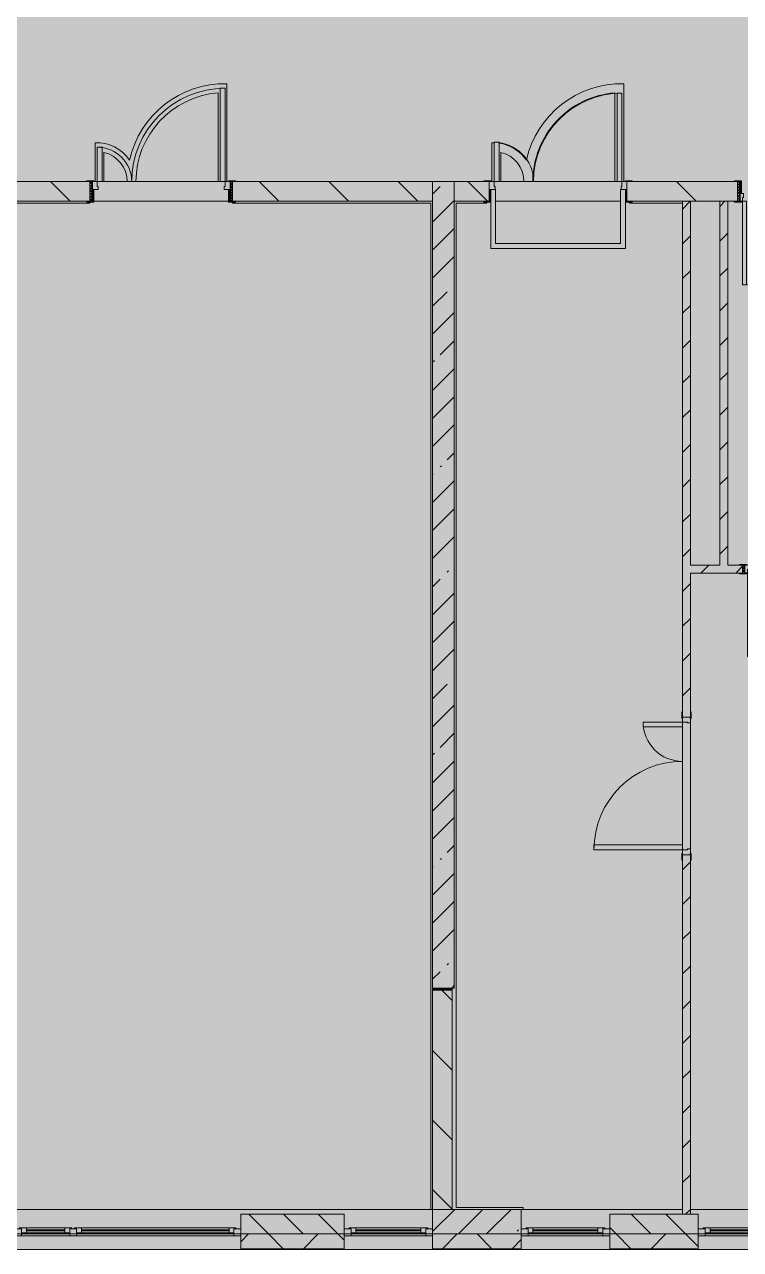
# Model space of a CAD drawing. Header units: millimetres. Extents: x 81469 to 281789, y -8553 to 29000.
# Drawn here: x 255585 to 262865, y -258 to 12198 of the extents above; entities that cross this region are included whole.
import ezdxf

# ---------------------------------------------------------------- set-up
doc = ezdxf.new("R2010")
doc.units = ezdxf.units.MM
doc.layers.add('A-DETL-GENF-2', color=7, linetype='Continuous', lineweight=9, true_color=0xc0c0c0, transparency=0.4)
for name, color, linetype, lineweight, true_color in [('A-DOOR-1', 7, 'Continuous', 5, 0xb7b7b7), ('A-DOOR-2', 7, 'Continuous', 5, 0xe2e2e2), ('A-DOOR-3', 7, 'Continuous', 5, 0xaaaaaa), ('A-DOOR-FRAM-1', 7, 'Continuous', 5, 0xe2e2e2), ('A-DOOR-FRAM-2', 7, 'Continuous', 5, 0xb7b7b7), ('A-DOOR-FRAM-3', 7, 'Continuous', 5, 0xaaaaaa), ('A-FLOR-2', 7, 'Continuous', 5, 0xb7b7b7), ('A-GLAZ-2', 7, 'Continuous', 5, 0x737373), ('A-WALL-5', 7, 'Continuous', 5, 0x737373), ('A-WALL-6', 7, 'Continuous', 9, 0x737373), ('I-WALL-3', 7, 'Continuous', 5, 0x737373), ('S-COLS-2', 7, 'Continuous', 5, 0x737373)]:
    doc.layers.add(name, color=color, linetype=linetype, lineweight=lineweight, true_color=true_color)
for name, color, linetype, lineweight in [('A-WALL-4', 7, 'Continuous', 5), ('I-WALL-2', 7, 'Continuous', 5), ('S-COLS-1', 7, 'Continuous', 5)]:
    doc.layers.add(name, color=color, linetype=linetype, lineweight=lineweight)
pattern_1 = [(135, (152605.2, 0), (-353.5534, -353.5534), [])]
pattern_2 = [(45, (152605.2, 0), (-285.1231, 285.1231), []), (45, (152890.3, 0), (-285.1231, 285.1231), [504.031, -100.806, 16.764, -84.042])]
pattern_3 = [(45, (152605.18, 0), (-176.7767, 176.7767), [])]

# ---------------------------------------------------------------- blocks, each defined once
blk = doc.blocks.new('110_Дверь_СКБ_2Ст - Д-2а_л_ Из коридора на лестницу-32216062-3_5_3_птичка')
at = {"layer": 'A-DOOR-2'}
for points in [[(612.5, 100), (662.5, 100), (662.5, 1000), (612.5, 1000), (612.5, 299.9)], [(-587.5, 100), (-587.5, 500), (-637.5, 500), (-637.5, 100)], [(712.5, -100), (712.5, 20), (697.5, 20), (697.5, -100)]]:
    blk.add_hatch(color=256, dxfattribs=at).paths.add_polyline_path(points)
h = blk.add_hatch(color=256, dxfattribs=at)
h.paths.add_polyline_path([(712.5, 20), (712.5, 100), (662.5, 100), (662.5, 50), (652.5, 50), (652.5, 20), (679.8, 20)])
h.paths.add_polyline_path([(-627.5, 20), (-627.5, 50), (-637.5, 50), (-637.5, 100), (-687.5, 100), (-687.5, 20)])
at = {"layer": 'A-DOOR-FRAM-1'}
for points in [[(-672.5, 100), (-672.5, 108), (-742.5, 108), (-742.5, 100)], [(-672.5, -100), (-672.5, 20), (-687.5, 20), (-687.5, -100)], [(767.5, 100), (767.5, 108), (697.5, 108), (697.5, 100)], [(-672.5, -108), (-672.5, -100), (-742.5, -100), (-742.5, -108)], [(767.5, -108), (767.5, -100), (697.5, -100), (697.5, -108)]]:
    blk.add_hatch(color=256, dxfattribs=at).paths.add_polyline_path(points)
at = {"layer": 'A-DOOR-1'}
for p, q in [((662.5, 1000), (612.5, 1000)), ((612.5, 1000), (612.5, 100)), ((662.5, 100), (662.5, 1000)), ((-637.5, 500), (-637.5, 100)), ((-587.5, 500), (-637.5, 500)), ((-587.5, 100), (-587.5, 500)), ((-637.5, 100), (-587.5, 100)), ((612.5, 100), (662.5, 100))]:
    blk.add_line(p, q, dxfattribs=at)
for centre, radius, start, end in [((662.5, 100), 900, 90, 180), ((-637.5, 100), 400, 360, 90)]:
    blk.add_arc(centre, radius, start, end, dxfattribs=at)
at = {"layer": 'A-DOOR-FRAM-2'}
for p, q in [((-672.5, 108), (-742.5, 108)), ((-742.5, 108), (-742.5, 100)), ((-742.5, 100), (-672.5, 100)), ((-637.5, 100), (-687.5, 100)), ((-687.5, 100), (-687.5, 20)), ((-687.5, 20), (-627.5, 20)), ((-672.5, 20), (-687.5, 20)), ((-687.5, 20), (-687.5, -100)), ((-672.5, 100), (-672.5, 108)), ((-672.5, -100), (-672.5, 20)), ((-637.5, 50), (-637.5, 100)), ((-627.5, 50), (-637.5, 50)), ((-627.5, 20), (-627.5, 50)), ((662.5, 50), (652.5, 50)), ((652.5, 50), (652.5, 20)), ((652.5, 20), (712.5, 20)), ((662.5, 100), (662.5, 50)), ((712.5, 100), (662.5, 100)), ((767.5, 108), (697.5, 108)), ((697.5, 108), (697.5, 100)), ((697.5, 100), (767.5, 100)), ((712.5, 20), (697.5, 20)), ((697.5, 20), (697.5, -100)), ((712.5, 20), (712.5, 100)), ((712.5, -100), (712.5, 20)), ((767.5, 100), (767.5, 108)), ((-672.5, -100), (-742.5, -100)), ((-742.5, -100), (-742.5, -108)), ((-742.5, -108), (-672.5, -108)), ((-687.5, -100), (-672.5, -100)), ((-672.5, -108), (-672.5, -100)), ((697.5, -100), (712.5, -100)), ((767.5, -100), (697.5, -100)), ((697.5, -100), (697.5, -108)), ((697.5, -108), (767.5, -108)), ((767.5, -108), (767.5, -100))]:
    blk.add_line(p, q, dxfattribs=at)
blk = doc.blocks.new('120_Окно_СКБ_2Ст_Фрамуга сверху - 120_Окно_СКБ_2Ст_2300х2500_h_ ДОО-19727959-3_5_3_птичка')
at = {"layer": 'A-GLAZ-2'}
for p, q in [((-1150, -127), (-1150, -57)), ((-1150, -57), (-1080, -57)), ((1150, -57), (-1150, -57)), ((-1080, -57), (-1080, -127)), ((-1080, -57), (1080, -57)), ((520, -87), (-1080, -87)), ((-1080, -87), (-1080, -127)), ((-1030, -137), (-1030, -87)), ((-1030, -107), (470, -107)), ((470, -117), (-1030, -117)), ((470, -137), (470, -87)), ((520, -127), (520, -57)), ((520, -57), (590, -57)), ((520, -127), (520, -87)), ((590, -57), (590, -127)), ((1080, -87), (590, -87)), ((590, -87), (590, -127)), ((640, -137), (640, -87)), ((640, -107), (1030, -107)), ((1030, -117), (640, -117)), ((1030, -137), (1030, -87)), ((1080, -127), (1080, -57)), ((1080, -57), (1150, -57)), ((1080, -127), (1080, -87)), ((1150, -57), (1150, -127)), ((-1080, -127), (-1150, -127)), ((-1150, -127), (-1100, -127)), ((-1080, -127), (-1100, -127)), ((-1100, -127), (-1100, -137)), ((-1100, -137), (540, -137)), ((540, -137), (-1100, -137)), ((590, -127), (520, -127)), ((540, -127), (520, -127)), ((540, -127), (570, -127)), ((540, -127), (570, -127)), ((540, -137), (540, -127)), ((590, -127), (570, -127)), ((570, -127), (570, -137)), ((570, -137), (1100, -137)), ((1100, -137), (570, -137)), ((1150, -127), (1080, -127)), ((1100, -127), (1080, -127)), ((1100, -127), (1150, -127)), ((1100, -137), (1100, -127))]:
    blk.add_line(p, q, dxfattribs=at)
blk = doc.blocks.new('120_Окно_СКБ_1Ст - 120_Окно_СКБ_1Ст 900х2500_h_ с форточкой-22876038-3_5_3_птичка')
at = {"layer": 'A-GLAZ-2'}
for p, q in [((-450, -127), (-450, -57)), ((-450, -57), (-380, -57)), ((450, -57), (-450, -57)), ((-380, -57), (-380, -127)), ((380, -87), (-380, -87)), ((-380, -87), (-380, -127)), ((-330, -137), (-330, -87)), ((-330, -107), (330, -107)), ((330, -117), (-330, -117)), ((330, -137), (330, -87)), ((380, -127), (380, -57)), ((380, -57), (450, -57)), ((380, -127), (380, -87)), ((450, -57), (450, -127)), ((-380, -127), (-450, -127)), ((-450, -127), (-400, -127)), ((-380, -127), (-400, -127)), ((-400, -127), (-400, -137)), ((-400, -137), (400, -137)), ((400, -137), (-400, -137)), ((450, -127), (380, -127)), ((400, -127), (380, -127)), ((400, -127), (450, -127)), ((400, -137), (400, -127))]:
    blk.add_line(p, q, dxfattribs=at)
blk = doc.blocks.new('110_Дверь_СКБ_1Ст_Внутренняя1 - Д-8 950x2100h_охрана-V24-3_5_3_птичка')
at = {"layer": 'A-DOOR-2'}
h = blk.add_hatch(color=256, dxfattribs=at)
h.paths.add_polyline_path([(437, 100), (437, 60), (427, 60), (427, 20), (462, 20), (462, 100)])
h.paths.add_polyline_path([(-413, 100), (-438, 100), (-438, 20), (-403, 20), (-403, 60), (-413, 60)])
at = {"layer": 'A-DOOR-3'}
h = blk.add_hatch(dxfattribs=at)
h.set_pattern_fill('FP_62', color=256, style=0, pattern_type=2)
h.set_pattern_definition([(135, (1826.41, 164.685), (-14.14214, -14.14214), []), (225, (1826.41, 164.685), (14.14214, -14.14214), [])])
h.paths.add_polyline_path([(487, 100), (462, 100), (462, -100), (487, -100), (487, -35)])
at = {"layer": 'A-DOOR-FRAM-1'}
for points in [[(397, 950), (397, 100), (437, 100), (437, 950)], [(-493, 108), (-493, 100), (-423, 100), (-423, 108)], [(-423, 20), (-438, 20), (-438, -100), (-423, -100), (-423, -35)], [(517, 108), (447, 108), (447, 100), (517, 100)], [(462, 20), (447, 20), (447, -100), (462, -100), (462, -35)], [(-493, -100), (-493, -108), (-423, -108), (-423, -100)], [(447, -100), (447, -108), (517, -108), (517, -100)]]:
    blk.add_hatch(color=256, dxfattribs=at).paths.add_polyline_path(points)
at = {"layer": 'A-DOOR-FRAM-3'}
h = blk.add_hatch(dxfattribs=at)
h.set_pattern_fill('FP_63', color=256, style=0, pattern_type=2)
h.set_pattern_definition([(45, (-296.384, 164.685), (-14.1421, 14.1421), []), (135, (-296.384, 164.685), (-14.1421, -14.1421), [])])
h.paths.add_polyline_path([(-438, 100), (-463, 100), (-463, -100), (-438, -100), (-438, -35)])
at = {"layer": 'A-DOOR-1'}
for p, q in [((437, 950), (397, 950)), ((397, 950), (397, 100)), ((437, 100), (437, 950)), ((397, 100), (437, 100))]:
    blk.add_line(p, q, dxfattribs=at)
blk.add_arc((437, 100), 850, 90, 180, dxfattribs=at)
at = {"layer": 'A-DOOR-FRAM-2'}
for p, q in [((-423, 108), (-493, 108)), ((-493, 108), (-493, 100)), ((-493, 100), (-423, 100)), ((-438, 100), (-463, 100)), ((-463, 100), (-463, -100)), ((-413, 100), (-438, 100)), ((-438, 100), (-438, 20)), ((-438, -100), (-438, 100)), ((-423, 100), (-438, 100)), ((-438, 100), (-438, 99)), ((-438, 99), (-423, 99)), ((-438, 20), (-403, 20)), ((-423, 20), (-438, 20)), ((-438, 20), (-438, -100)), ((-423, 100), (-423, 108)), ((-423, 99), (-423, 100)), ((-423, -100), (-423, 20)), ((-413, 60), (-413, 100)), ((-403, 60), (-413, 60)), ((-403, 20), (-403, 60)), ((437, 60), (427, 60)), ((427, 60), (427, 20)), ((427, 20), (462, 20)), ((437, 100), (437, 60)), ((462, 100), (437, 100)), ((517, 108), (447, 108)), ((447, 108), (447, 100)), ((462, 100), (447, 100)), ((447, 100), (447, 99)), ((447, 100), (517, 100)), ((447, 99), (462, 99)), ((462, 20), (447, 20)), ((447, 20), (447, -100)), ((462, 20), (462, 100)), ((487, 100), (462, 100)), ((462, 100), (462, -100)), ((462, 99), (462, 100)), ((462, -100), (462, 20)), ((487, -100), (487, 100)), ((517, 100), (517, 108)), ((-423, -100), (-493, -100)), ((-493, -100), (-493, -108)), ((-493, -108), (-423, -108)), ((-463, -100), (-438, -100)), ((-438, -100), (-423, -100)), ((-423, -108), (-423, -100)), ((447, -100), (462, -100)), ((517, -100), (447, -100)), ((447, -100), (447, -108)), ((447, -108), (517, -108)), ((462, -100), (487, -100)), ((517, -108), (517, -100))]:
    blk.add_line(p, q, dxfattribs=at)
blk = doc.blocks.new('110_Дверь_СКБ_1Ст_Внутренняя1 - Д-8 950x2100h_охрана-V53-3_5_3_птичка')
at = {"layer": 'A-DOOR-2'}
h = blk.add_hatch(color=256, dxfattribs=at)
h.paths.add_polyline_path([(437, 40), (437, 0), (427, 0), (427, -40), (462, -40), (462, 40)])
h.paths.add_polyline_path([(-413, 40), (-438, 40), (-438, -40), (-403, -40), (-403, 0), (-413, 0)])
at = {"layer": 'A-DOOR-3'}
h = blk.add_hatch(dxfattribs=at)
h.set_pattern_fill('FP_91', color=256, style=0, pattern_type=2)
h.set_pattern_definition([(135, (1826.41, 104.685), (-14.14214, -14.14214), []), (225, (1826.41, 104.685), (14.14214, -14.14214), [])])
h.paths.add_polyline_path([(487, 40), (462, 40), (462, -40), (487, -40)])
at = {"layer": 'A-DOOR-FRAM-1'}
for points in [[(397, 890), (397, 40), (437, 40), (437, 890)], [(-493, 48), (-493, 40), (-423, 40), (-423, 48)], [(517, 48), (447, 48), (447, 40), (517, 40)], [(-423, -40), (-493, -40), (-493, -48), (-423, -48)], [(447, -40), (447, -48), (517, -48), (517, -40)]]:
    blk.add_hatch(color=256, dxfattribs=at).paths.add_polyline_path(points)
at = {"layer": 'A-DOOR-FRAM-3'}
h = blk.add_hatch(dxfattribs=at)
h.set_pattern_fill('FP_92', color=256, style=0, pattern_type=2)
h.set_pattern_definition([(45, (-296.384, 104.685), (-14.1421, 14.1421), []), (135, (-296.384, 104.685), (-14.1421, -14.1421), [])])
h.paths.add_polyline_path([(-438, 40), (-463, 40), (-463, -40), (-438, -40)])
at = {"layer": 'A-DOOR-1'}
for p, q in [((437, 890), (397, 890)), ((397, 890), (397, 40)), ((437, 40), (437, 890)), ((397, 40), (437, 40))]:
    blk.add_line(p, q, dxfattribs=at)
blk.add_arc((437, 40), 850, 90, 180, dxfattribs=at)
at = {"layer": 'A-DOOR-FRAM-2'}
for p, q in [((-423, 48), (-493, 48)), ((-493, 48), (-493, 40)), ((-493, 40), (-423, 40)), ((-438, 40), (-463, 40)), ((-463, 40), (-463, -40)), ((-413, 40), (-438, 40)), ((-438, 40), (-438, -40)), ((-438, -40), (-438, 40)), ((-423, 40), (-438, 40)), ((-438, 40), (-438, 39)), ((-438, 39), (-423, 39)), ((-423, 40), (-423, 48)), ((-423, 39), (-423, 40)), ((-413, 0), (-413, 40)), ((-403, 0), (-413, 0)), ((-403, -40), (-403, 0)), ((437, 0), (427, 0)), ((427, 0), (427, -40)), ((437, 40), (437, 0)), ((462, 40), (437, 40)), ((517, 48), (447, 48)), ((447, 48), (447, 40)), ((462, 40), (447, 40)), ((447, 40), (447, 39)), ((447, 40), (517, 40)), ((447, 39), (462, 39)), ((462, -40), (462, 40)), ((487, 40), (462, 40)), ((462, 40), (462, -40)), ((462, 39), (462, 40)), ((487, -40), (487, 40)), ((517, 40), (517, 48)), ((-423, -40), (-493, -40)), ((-493, -40), (-493, -48)), ((-493, -48), (-423, -48)), ((-463, -40), (-438, -40)), ((-423, -39), (-438, -39)), ((-438, -39), (-438, -40)), ((-438, -40), (-403, -40)), ((-438, -40), (-423, -40)), ((-423, -40), (-423, -39)), ((-423, -48), (-423, -40)), ((427, -40), (462, -40)), ((462, -39), (447, -39)), ((447, -39), (447, -40)), ((447, -40), (462, -40)), ((517, -40), (447, -40)), ((447, -40), (447, -48)), ((447, -48), (517, -48)), ((462, -40), (462, -39)), ((462, -40), (487, -40)), ((517, -48), (517, -40))]:
    blk.add_line(p, q, dxfattribs=at)
blk = doc.blocks.new('110_Дверь_СКБ_2Ст - Д-6_л__ ДОО_Дв_1450x2100h_Дверь из раздевальной в коридор-V54-3_5_3_птичка')
at = {"layer": 'A-DOOR-2'}
for points in [[(662.5, 100), (662.5, 1050), (612.5, 1050), (612.5, 100)], [(-587.5, 100), (-587.5, 450), (-637.5, 450), (-637.5, 100)]]:
    blk.add_hatch(color=256, dxfattribs=at).paths.add_polyline_path(points)
h = blk.add_hatch(color=256, dxfattribs=at)
h.paths.add_polyline_path([(652.5, 20), (712.5, 20), (712.5, 100), (662.5, 100), (662.5, 50), (652.5, 50)])
h.paths.add_polyline_path([(-687.5, 20), (-627.5, 20), (-627.5, 50), (-637.5, 50), (-637.5, 100), (-687.5, 100)])
at = {"layer": 'A-DOOR-3'}
h = blk.add_hatch(dxfattribs=at)
h.set_pattern_fill('FP_93', color=256, style=0, pattern_type=2)
h.set_pattern_definition([(135, (1576.41, 164.685), (-14.14214, -14.14214), []), (225, (1576.41, 164.685), (14.14214, -14.14214), [])])
h.paths.add_polyline_path([(737.5, -100), (737.5, 100), (712.5, 100), (712.5, -100)])
at = {"layer": 'A-DOOR-FRAM-1'}
for points in [[(-672.5, 100), (-672.5, 108), (-742.5, 108), (-742.5, 100)], [(-672.5, -100), (-672.5, 20), (-687.5, 20), (-687.5, -100)], [(767.5, 100), (767.5, 108), (697.5, 108), (697.5, 100)], [(712.5, -100), (712.5, 20), (697.5, 20), (697.5, -100)], [(-672.5, -108), (-672.5, -100), (-742.5, -100), (-742.5, -108)], [(767.5, -108), (767.5, -100), (697.5, -100), (697.5, -108)]]:
    blk.add_hatch(color=256, dxfattribs=at).paths.add_polyline_path(points)
at = {"layer": 'A-DOOR-FRAM-3'}
h = blk.add_hatch(dxfattribs=at)
h.set_pattern_fill('FP_94', color=256, style=0, pattern_type=2)
h.set_pattern_definition([(45, (-546.384, 164.685), (-14.1421, 14.1421), []), (135, (-546.384, 164.685), (-14.1421, -14.1421), [])])
h.paths.add_polyline_path([(-687.5, -100), (-687.5, 100), (-712.5, 100), (-712.5, -100)])
at = {"layer": 'A-DOOR-1'}
for p, q in [((662.5, 1050), (612.5, 1050)), ((612.5, 1050), (612.5, 100)), ((662.5, 100), (662.5, 1050)), ((-637.5, 450), (-637.5, 100)), ((-587.5, 450), (-637.5, 450)), ((-587.5, 100), (-587.5, 450)), ((-637.5, 100), (-587.5, 100)), ((612.5, 100), (662.5, 100))]:
    blk.add_line(p, q, dxfattribs=at)
for centre, radius, start, end in [((662.5, 100), 950, 90, 180), ((-637.5, 100), 350, 360, 90)]:
    blk.add_arc(centre, radius, start, end, dxfattribs=at)
at = {"layer": 'A-DOOR-FRAM-2'}
for p, q in [((-672.5, 108), (-742.5, 108)), ((-742.5, 108), (-742.5, 100)), ((-742.5, 100), (-672.5, 100)), ((-687.5, 100), (-712.5, 100)), ((-712.5, 100), (-712.5, -100)), ((-637.5, 100), (-687.5, 100)), ((-687.5, 100), (-687.5, 20)), ((-687.5, -100), (-687.5, 100)), ((-687.5, 20), (-627.5, 20)), ((-672.5, 20), (-687.5, 20)), ((-687.5, 20), (-687.5, -100)), ((-672.5, 100), (-672.5, 108)), ((-672.5, -100), (-672.5, 20)), ((-637.5, 50), (-637.5, 100)), ((-627.5, 50), (-637.5, 50)), ((-627.5, 20), (-627.5, 50)), ((662.5, 50), (652.5, 50)), ((652.5, 50), (652.5, 20)), ((652.5, 20), (712.5, 20)), ((662.5, 100), (662.5, 50)), ((712.5, 100), (662.5, 100)), ((767.5, 108), (697.5, 108)), ((697.5, 108), (697.5, 100)), ((697.5, 100), (767.5, 100)), ((712.5, 20), (697.5, 20)), ((697.5, 20), (697.5, -100)), ((712.5, 20), (712.5, 100)), ((737.5, 100), (712.5, 100)), ((712.5, 100), (712.5, -100)), ((712.5, -100), (712.5, 20)), ((737.5, -100), (737.5, 100)), ((767.5, 100), (767.5, 108)), ((-672.5, -100), (-742.5, -100)), ((-742.5, -100), (-742.5, -108)), ((-742.5, -108), (-672.5, -108)), ((-712.5, -100), (-687.5, -100)), ((-687.5, -100), (-672.5, -100)), ((-672.5, -108), (-672.5, -100)), ((697.5, -100), (712.5, -100)), ((767.5, -100), (697.5, -100)), ((697.5, -100), (697.5, -108)), ((697.5, -108), (767.5, -108)), ((712.5, -100), (737.5, -100)), ((767.5, -108), (767.5, -100))]:
    blk.add_line(p, q, dxfattribs=at)
blk = doc.blocks.new('120_Окно_СКБ_1Ст - 120_Окно_СКБ_1Ст 900х2500_h_ с форточкой-V120-3_5_3_птичка')
at = {"layer": 'A-GLAZ-2'}
for p, q in [((-450, -127), (-450, -57)), ((-450, -57), (-380, -57)), ((450, -57), (-450, -57)), ((-380, -57), (-380, -127)), ((380, -87), (-380, -87)), ((-380, -87), (-380, -127)), ((-330, -137), (-330, -87)), ((-330, -107), (330, -107)), ((330, -117), (-330, -117)), ((330, -137), (330, -87)), ((380, -127), (380, -57)), ((380, -57), (450, -57)), ((380, -127), (380, -87)), ((450, -57), (450, -127)), ((-380, -127), (-450, -127)), ((-450, -127), (-400, -127)), ((-380, -127), (-400, -127)), ((-400, -127), (-400, -137)), ((-400, -137), (400, -137)), ((400, -137), (-400, -137)), ((450, -127), (380, -127)), ((400, -127), (380, -127)), ((400, -137), (400, -127)), ((404, -127), (450, -127))]:
    blk.add_line(p, q, dxfattribs=at)
blk = doc.blocks.new('110_Дверь_СКБ_2Ст - Д-5_п_ Из игровой в коридор-32351726-3_5_3_птичка')
at = {"layer": 'A-DOOR-2'}
h = blk.add_hatch(color=256, dxfattribs=at)
h.paths.add_polyline_path([(712, -40), (712, 40), (652, 40), (652, 10), (662, 10), (662, -40)])
h.paths.add_polyline_path([(-628, 40), (-688, 40), (-688, -40), (-638, -40), (-638, 10), (-628, 10)])
for points in [[(-588, -440), (-588, -40), (-638, -40), (-638, -440)], [(662, -940), (662, -40), (612, -40), (612, -940)]]:
    blk.add_hatch(color=256, dxfattribs=at).paths.add_polyline_path(points)
at = {"layer": 'A-DOOR-FRAM-1'}
for points in [[(-672, 48), (-743, 48), (-743, 40), (-672, 40)], [(768, 48), (698, 48), (698, 40), (768, 40)], [(-672, -40), (-743, -40), (-743, -48), (-672, -48)], [(768, -40), (698, -40), (698, -48), (768, -48)]]:
    blk.add_hatch(color=256, dxfattribs=at).paths.add_polyline_path(points)
at = {"layer": 'A-DOOR-1'}
for p, q in [((-638, -40), (-588, -40)), ((-638, -440), (-638, -40)), ((-588, -40), (-588, -440)), ((612, -40), (662, -40)), ((612, -940), (612, -40)), ((662, -40), (662, -940)), ((-588, -440), (-638, -440)), ((662, -940), (612, -940))]:
    blk.add_line(p, q, dxfattribs=at)
for centre, radius, start, end in [((-638, -40), 400, 270, 0), ((662, -40), 900, 180, 270)]:
    blk.add_arc(centre, radius, start, end, dxfattribs=at)
at = {"layer": 'A-DOOR-FRAM-2'}
for p, q in [((-743, 48), (-672, 48)), ((-743, 40), (-743, 48)), ((-672, 40), (-743, 40)), ((-688, 40), (-628, 40)), ((-688, -40), (-688, 40)), ((-688, 40), (-672, 40)), ((-688, 39), (-688, 40)), ((-672, 39), (-688, 39)), ((-672, 48), (-672, 40)), ((-672, 40), (-672, 39)), ((-638, 10), (-638, -40)), ((-628, 10), (-638, 10)), ((-628, 40), (-628, 10)), ((652, 40), (712, 40)), ((652, 10), (652, 40)), ((662, 10), (652, 10)), ((662, -40), (662, 10)), ((698, 40), (698, 48)), ((698, 48), (768, 48)), ((698, 39), (698, 40)), ((698, 40), (712, 40)), ((768, 40), (698, 40)), ((712, 39), (698, 39)), ((712, 40), (712, -40)), ((712, 40), (712, 39)), ((768, 48), (768, 40)), ((-743, -40), (-672, -40)), ((-743, -48), (-743, -40)), ((-672, -48), (-743, -48)), ((-638, -40), (-688, -40)), ((-672, -40), (-672, -48)), ((712, -40), (662, -40)), ((698, -48), (698, -40)), ((698, -40), (768, -40)), ((768, -48), (698, -48)), ((768, -40), (768, -48))]:
    blk.add_line(p, q, dxfattribs=at)

msp = doc.modelspace()

# ---------------------------------------------------------------- hatches: boundary and pattern name
at = {"layer": 'A-DETL-GENF-2'}
msp.add_hatch(color=256, dxfattribs=at).paths.add_polyline_path([(277838.2, -258), (277838.2, 21479), (245938.2, 21479), (245938.2, 27379), (237175.2, 27379), (237175.2, 10208.3), (241815.2, 10208.3), (241815.2, -258), (276592.8, -258)])
at = {"layer": 'A-WALL-4'}
h = msp.add_hatch(dxfattribs=at)
h.set_pattern_fill('FP_58', color=256, style=0, pattern_type=2)
h.set_pattern_definition([(135, (152605.18, 0), (-176.7767, -176.7767), [])])
h.paths.add_polyline_path([(274035.2, -100), (274035.2, 100), (273735.2, 100), (273735.2, -100), (273796.2, -100)])
h.paths.add_polyline_path([(263335.2, -100), (264235.2, -100), (264235.2, 100), (263335.2, 100)])
h.paths.add_polyline_path([(266035.2, -100), (266285.2, -100), (266285.2, 100), (266035.2, 100)])
h.paths.add_polyline_path([(271935.2, -100), (271931.7, 100), (271435.2, 100), (271435.2, -100), (271931.7, -100)])
h.paths.add_polyline_path([(261535.2, -100), (262435.2, -100), (262435.2, 100), (261535.2, 100)])
h.paths.add_polyline_path([(268585.2, -100), (269635.2, -100), (269635.2, 100), (268585.2, 100)])
h.paths.add_polyline_path([(247228.3, -100), (247385.2, -100), (247385.2, 100), (247135.2, 100), (247135.2, -100)])
h.paths.add_polyline_path([(253435.2, -100), (254335.2, -100), (254335.2, 100), (253435.2, 100)])
h.paths.add_polyline_path([(250735.2, -100), (250735.2, 100), (249685.2, 100), (249685.2, -100), (250491.1, -100)])
h.paths.add_polyline_path([(255485.2, -100), (255485.2, 100), (255235.2, 100), (255235.2, -100)])
h.paths.add_polyline_path([(257785.2, -100), (258835.2, -100), (258835.2, 100), (257785.2, 100)])
h.paths.add_polyline_path([(244897.8, -100), (245335.2, -100), (245335.2, 100), (244535.2, 100), (244535.2, -100)])
h = msp.add_hatch(dxfattribs=at)
h.set_pattern_fill('FP_60', color=256, style=0, pattern_type=2)
h.set_pattern_definition([(45, (152605.2, 0), (-353.5534, 353.5534), []), (135, (152605.2, 0), (-353.5534, -353.5534), [])])
h.paths.add_polyline_path([(272835.2, -250), (274035.2, -250), (274035.2, -100), (272835.2, -100)])
h.paths.add_polyline_path([(276592.8, -250), (277685.2, -250), (277685.2, -100), (276335.2, -100), (276335.2, -250)])
h.paths.add_polyline_path([(259813.1, -250), (260635.2, -250), (260635.2, -100), (259735.2, -100), (259735.2, -250)])
h.paths.add_polyline_path([(264235.2, -250), (264235.2, -100), (263335.2, -100), (263335.2, -250), (263541.9, -250)])
h.paths.add_polyline_path([(265406.3, -250), (266285.2, -250), (266285.2, -100), (265135.2, -100), (265135.2, -250)])
h.paths.add_polyline_path([(262435.2, -250), (262435.2, -100), (261535.2, -100), (261535.2, -250), (262143.6, -250)])
h.paths.add_polyline_path([(268585.2, -250), (269635.2, -250), (269635.2, -100), (268585.2, -100)])
h.paths.add_polyline_path([(271935.2, -250), (271931.7, -100), (270535.2, -100), (270535.2, -250), (271931.7, -250)])
h.paths.add_polyline_path([(251635.2, -250), (252535.2, -250), (252535.2, -100), (251635.2, -100)])
h.paths.add_polyline_path([(258835.2, -250), (258835.2, -100), (257785.2, -100), (257785.2, -250), (257948.7, -250)])
h.paths.add_polyline_path([(250491.1, -250), (250735.2, -250), (250735.2, -100), (249685.2, -100), (249685.2, -250)])
h.paths.add_polyline_path([(255485.2, -250), (255485.2, -100), (253435.2, -100), (253435.2, -250), (255152.1, -250)])
h.paths.add_polyline_path([(246762.2, -250), (247385.2, -250), (247385.2, -100), (246235.2, -100), (246235.2, -250)])
h.paths.add_polyline_path([(245335.2, -250), (245335.2, -100), (244535.2, -100), (244535.2, -250), (244897.8, -250)])
h.paths.add_polyline_path([(243499.5, -250), (243635.2, -250), (243635.2, -100), (241815.2, -100), (241815.2, -250), (243033.4, -250)])
at = {"layer": 'I-WALL-2'}
h = msp.add_hatch(dxfattribs=at)
h.set_pattern_fill('FP_59', color=256, style=0, pattern_type=2)
h.set_pattern_definition(pattern_1)
h.paths.add_polyline_path([(254215.2, 10400), (256250.2, 10400), (256250.2, 10600), (254215.2, 10600)])
h.paths.add_polyline_path([(257948.7, 10400), (259735.2, 10400), (259735.2, 10600), (257700.2, 10600), (257700.2, 10400), (257730.2, 10400)])
h.paths.add_polyline_path([(242535.2, 10400), (242590.2, 10400), (242590.2, 10600), (242215.2, 10600), (242215.2, 10400), (242390.2, 10400)])
h.paths.add_polyline_path([(244045.2, 10400), (245115.2, 10400), (245115.2, 10600), (243990.2, 10600), (243990.2, 10400)])
h.paths.add_polyline_path([(246762.2, 10400), (246815.2, 10400), (246815.2, 10600), (246065.2, 10600), (246065.2, 10400), (246095.2, 10400)])
h = msp.add_hatch(dxfattribs=at)
h.set_pattern_fill('FP_56', color=256, style=0, pattern_type=2)
h.set_pattern_definition(pattern_2)
h.paths.add_polyline_path([(259955.2, 2400), (259955.2, 10600), (259735.2, 10600), (259735.2, 2400)])
h = msp.add_hatch(dxfattribs=at)
h.set_pattern_fill('FP_59', color=256, style=0, pattern_type=2)
h.set_pattern_definition(pattern_1)
h.paths.add_polyline_path([(272863.9, 10400), (273815.2, 10400), (273815.2, 10600), (271935.2, 10600), (271935.2, 10400)])
h.paths.add_polyline_path([(262197.1, 10400), (262835.2, 10400), (262835.2, 10600), (261710.2, 10600), (261710.2, 10400), (261910.2, 10400)])
h.paths.add_polyline_path([(260310.2, 10400), (260310.2, 10600), (259955.2, 10600), (259955.2, 10400), (260255.2, 10400)])
h.paths.add_polyline_path([(264474.1, 10400), (264535.2, 10400), (264535.2, 10600), (263785.2, 10600), (263785.2, 10400), (263815.2, 10400)])
h = msp.add_hatch(dxfattribs=at)
h.set_pattern_fill('FP_61', color=256, style=0, pattern_type=2)
h.set_pattern_definition(pattern_3)
h.paths.add_polyline_path([(262355.2, 100), (262355.2, 3755), (262275.2, 3755), (262275.2, 100)])
h.paths.add_polyline_path([(262325.2, 5155), (262355.2, 5155), (262355.2, 10400), (262275.2, 10400), (262275.2, 5155)])
h = msp.add_hatch(dxfattribs=at)
h.set_pattern_fill('FP_61', color=256, style=0, pattern_type=2)
h.set_pattern_definition(pattern_3)
h.paths.add_polyline_path([(262735.2, 6700), (262735.2, 10400), (262655.2, 10400), (262655.2, 6700)])
h = msp.add_hatch(dxfattribs=at)
h.set_pattern_fill('FP_61', color=256, style=0, pattern_type=2)
h.set_pattern_definition(pattern_3)
h.paths.add_polyline_path([(262855.2, 6620), (262885.2, 6620), (262885.2, 6700), (262355.2, 6700), (262355.2, 6620)])
h.paths.add_polyline_path([(263835.2, 6620), (264535.2, 6620), (264535.2, 6700), (263835.2, 6700)])
h = msp.add_hatch(dxfattribs=at)
h.set_pattern_fill('FP_59', color=256, style=0, pattern_type=2)
h.set_pattern_definition(pattern_1)
h.paths.add_polyline_path([(259935.2, 150), (259935.2, 2380), (259735.2, 2380), (259735.2, 150), (259813.1, 150)])
at = {"layer": 'S-COLS-1'}
h = msp.add_hatch(dxfattribs=at)
h.set_pattern_fill('FP_56', color=256, style=0, pattern_type=2)
h.set_pattern_definition(pattern_2)
h.paths.add_polyline_path([(259735.2, -100), (260635.2, -100), (260635.2, 150), (259735.2, 150)])

# ---------------------------------------------------------------- linework, layer by layer
at = {"layer": 'A-FLOR-2'}
for p, q in [((257643.6, 10600), (257643.6, 11594.8)), ((261678.6, 10600), (261678.6, 11594.8)), ((257553.6, 11502.3), (257553.6, 10600)), ((261588.6, 11502.3), (261588.6, 10600)), ((256302.4, 10994.4), (256302.4, 10600)), ((260337.4, 10994.4), (260337.4, 10600)), ((256392.4, 10600), (256392.4, 10897.1)), ((260427.4, 10600), (260427.4, 10897.1)), ((256375.2, 10600), (256392.4, 10600)), ((256628.6, 10600), (256718.6, 10600)), ((256718.6, 10600), (257575.2, 10600)), ((260410.2, 10600), (260427.4, 10600)), ((260663.6, 10600), (260753.6, 10600)), ((260753.6, 10600), (261610.2, 10600)), ((260375.2, 9970), (260375.2, 10520)), ((261645.2, 10520), (261645.2, 9970)), ((256250.2, 10380), (254236.2, 10380)), ((256250.2, 10392), (256250.2, 10380)), ((257700.2, 10380), (257700.2, 10392)), ((259715.2, 10380), (257700.2, 10380)), ((259715.2, 150), (259715.2, 10380)), ((260285.2, 10380), (259975.2, 10380)), ((259975.2, 10380), (259975.2, 170)), ((260285.2, 10392), (260285.2, 10380)), ((260325.2, 10392), (260325.2, 9920)), ((261695.2, 9920), (261695.2, 10392)), ((261735.2, 10380), (261735.2, 10392)), ((262275.2, 10380), (261735.2, 10380)), ((261645.2, 9970), (260375.2, 9970)), ((260325.2, 9920), (261695.2, 9920)), ((259975.2, 170), (260655.2, 170)), ((260655.2, 170), (260655.2, 150))]:
    msp.add_line(p, q, dxfattribs=at)
for centre, radius, start, end in [((257623.6, 10600), 995, 88.8489, 167.32946), ((261658.6, 10600), 995, 88.8489, 167.32946), ((257623.6, 10600), 905, 94.43687, 180), ((261658.6, 10600), 905, 94.43687, 136.58332), ((261658.6, 10600), 905, 136.94616, 180), ((256323.6, 10600), 395, 33.54048, 93.07201), ((260358.6, 10600), 395, 89.76418, 93.07201), ((260358.6, 10600), 395, 33.54048, 82.48481), ((256323.6, 10600), 305, 0, 76.9573), ((260358.6, 10600), 305, 0, 76.9573)]:
    msp.add_arc(centre, radius, start, end, dxfattribs=at)
at = {"layer": 'A-WALL-5'}
for p, q in [((258835.2, 100), (257785.2, 100)), ((257785.2, 100), (257785.2, -258)), ((258835.2, -258), (258835.2, 100)), ((262275.2, 100), (261535.2, 100)), ((261535.2, 100), (261535.2, -258)), ((262435.2, 100), (262355.2, 100)), ((262435.2, -258), (262435.2, 100)), ((255485.2, -100), (257785.2, -100)), ((260635.2, -100), (259735.2, -100)), ((259735.2, -100), (259735.2, -258)), ((260635.2, -258), (260635.2, -100)), ((262435.2, -100), (263335.2, -100)), ((258835.2, -258), (249685.2, -258)), ((258835.2, -258), (265135.2, -258))]:
    msp.add_line(p, q, dxfattribs=at)
at = {"layer": 'A-WALL-6'}
for p, q in [((259735.2, 10400), (259735.2, 10600)), ((259955.2, 10600), (259955.2, 10400)), ((262355.2, 10400), (262275.2, 10400)), ((262735.2, 10400), (262655.2, 10400)), ((262275.2, 100), (262355.2, 100)), ((257785.2, -100), (258835.2, -100)), ((258835.2, -100), (257785.2, -100)), ((261535.2, -100), (262435.2, -100)), ((262435.2, -100), (261535.2, -100)), ((257785.2, -250), (258835.2, -250)), ((257785.2, -253), (258835.2, -253)), ((259735.2, -250), (260635.2, -250)), ((259735.2, -253), (260635.2, -253)), ((261535.2, -250), (262435.2, -250)), ((261535.2, -253), (262435.2, -253))]:
    msp.add_line(p, q, dxfattribs=at)
at = {"layer": 'I-WALL-3'}
for p, q in [((256220.2, 10600), (251305.2, 10600)), ((256392.4, 10600), (256628.6, 10600)), ((260255.2, 10600), (257730.2, 10600)), ((260427.4, 10600), (260663.6, 10600)), ((262805.2, 10600), (261765.2, 10600)), ((254215.2, 10400), (256220.2, 10400)), ((257660.2, 10400), (256290.2, 10400)), ((257730.2, 10400), (259735.2, 10400)), ((259735.2, 10400), (259735.2, 2400)), ((259955.2, 10400), (260255.2, 10400)), ((259955.2, 2400), (259955.2, 10400)), ((261645.2, 10400), (260375.2, 10400)), ((261765.2, 10400), (262275.2, 10400)), ((262275.2, 10400), (262275.2, 5210)), ((262355.2, 10400), (262655.2, 10400)), ((262355.2, 6700), (262355.2, 10400)), ((262655.2, 10400), (262655.2, 6700)), ((262735.2, 10400), (262805.2, 10400)), ((262735.2, 6700), (262735.2, 10400)), ((262655.2, 6700), (262355.2, 6700)), ((262355.2, 6620), (262855.2, 6620)), ((262355.2, 5210), (262355.2, 6620)), ((262855.2, 6700), (262735.2, 6700)), ((262275.2, 3855), (262275.2, 5055)), ((262355.2, 5095), (262355.2, 3815)), ((262275.2, 3700), (262275.2, 100)), ((262355.2, 100), (262355.2, 3700)), ((259735.2, 2400), (259955.2, 2400)), ((259735.2, 2390), (259735.2, 150)), ((259735.2, 2390), (259935.2, 2390)), ((259935.2, 2380), (259735.2, 2380)), ((259935.2, 150), (259935.2, 2390)), ((255235.2, 150), (259735.2, 150)), ((259735.2, 150), (259935.2, 150)), ((260635.2, 150), (262275.2, 150)), ((262355.2, 150), (265135.2, 150)), ((259735.2, -100), (258835.2, -100)), ((261535.2, -100), (260635.2, -100))]:
    msp.add_line(p, q, dxfattribs=at)
at = {"layer": 'S-COLS-2'}
for p, q in [((260635.2, 150), (259735.2, 150)), ((259735.2, 150), (259735.2, -100)), ((260635.2, -100), (260635.2, 150)), ((259735.2, -100), (260635.2, -100))]:
    msp.add_line(p, q, dxfattribs=at)

# ---------------------------------------------------------------- block references
at = {"layer": 'A-DOOR-1'}
for name, p in [('110_Дверь_СКБ_2Ст - Д-6_л__ ДОО_Дв_1450x2100h_Дверь из раздевальной в коридор-V54-3_5_3_птичка', (256962.7, 10500)), ('110_Дверь_СКБ_2Ст - Д-2а_л_ Из коридора на лестницу-32216062-3_5_3_птичка', (260997.7, 10500))]:
    msp.add_blockref(name, p, dxfattribs=at)
for name, p, rotation in [('110_Дверь_СКБ_1Ст_Внутренняя1 - Д-8 950x2100h_охрана-V24-3_5_3_птичка', (263322.7, 10500), 180), ('110_Дверь_СКБ_1Ст_Внутренняя1 - Д-8 950x2100h_охрана-V53-3_5_3_птичка', (263372.7, 6660), 180), ('110_Дверь_СКБ_2Ст - Д-5_п_ Из игровой в коридор-32351726-3_5_3_птичка', (262315.2, 4467.5), 269.9999999999999)]:
    msp.add_blockref(name, p, dxfattribs=dict(at, rotation=rotation))
at = {"layer": 'A-GLAZ-2', "rotation": 180}
for name, p in [('120_Окно_СКБ_2Ст_Фрамуга сверху - 120_Окно_СКБ_2Ст_2300х2500_h_ ДОО-19727959-3_5_3_птичка', (256635.2, -175)), ('120_Окно_СКБ_1Ст - 120_Окно_СКБ_1Ст 900х2500_h_ с форточкой-V120-3_5_3_птичка', (259285.2, -175)), ('120_Окно_СКБ_1Ст - 120_Окно_СКБ_1Ст 900х2500_h_ с форточкой-22876038-3_5_3_птичка', (261085.2, -175)), ('120_Окно_СКБ_1Ст - 120_Окно_СКБ_1Ст 900х2500_h_ с форточкой-22876038-3_5_3_птичка', (262885.2, -175))]:
    msp.add_blockref(name, p, dxfattribs=at)

doc.saveas('drawing.dxf')
